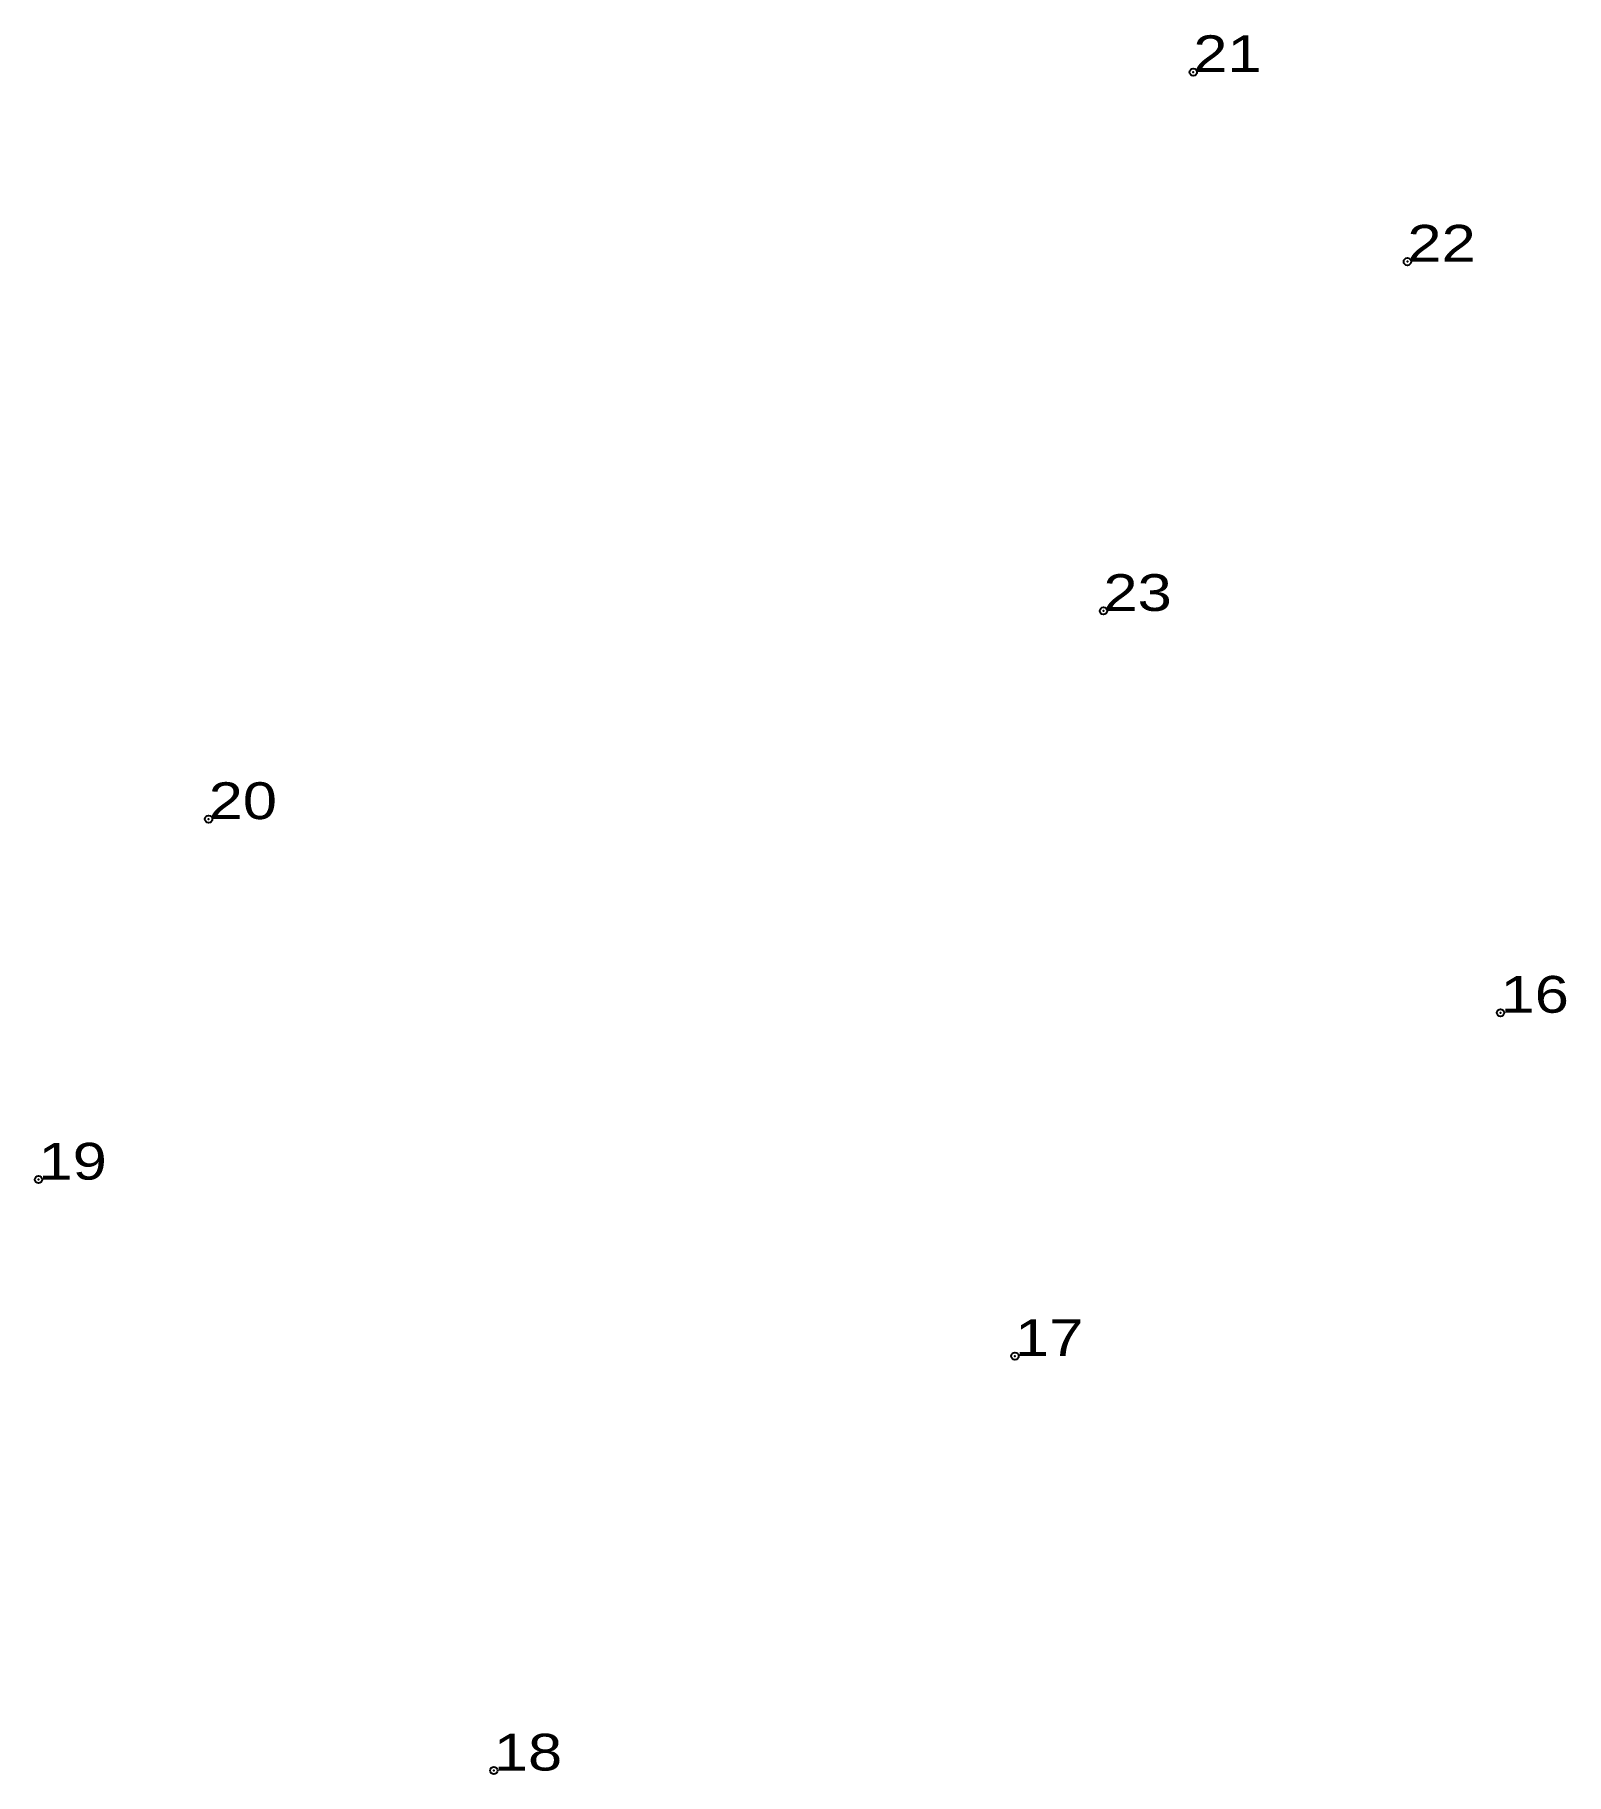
# Model space of a CAD drawing. Header units: metres. Extents: x 541977.6 to 542052.6, y 1836476.1 to 1836561.2.
import ezdxf

# ---------------------------------------------------------------- set-up
doc = ezdxf.new("R2010")
doc.units = ezdxf.units.M
doc.header["$LTSCALE"] = 0.72
doc.header["$PDMODE"] = 32
doc.header["$PDSIZE"] = 0.36
doc.layers.add('12', color=7, linetype='Continuous')
doc.layers.add('7', color=7, linetype='Continuous')

msp = doc.modelspace()

# ---------------------------------------------------------------- linework, layer by layer
at = {"layer": '7'}
for p in [(542034.34, 1836559.39), (542044.82, 1836550.11), (542029.94, 1836533.01), (541986.14, 1836522.82), (542049.38, 1836513.34), (541977.81, 1836505.17), (542025.61, 1836496.53), (542000.1, 1836476.24)]:
    msp.add_point(p, dxfattribs=at)

# ---------------------------------------------------------------- texts
at = {"layer": '12', "width": 1.25}
for s, p in [('21', (542034.34, 1836559.39)), ('22', (542044.82, 1836550.11)), ('23', (542029.94, 1836533.01)), ('20', (541986.14, 1836522.82)), ('16', (542049.38, 1836513.34)), ('19', (541977.81, 1836505.17)), ('17', (542025.61, 1836496.53)), ('18', (542000.1, 1836476.24))]:
    msp.add_text(s, height=1.8, dxfattribs=at).set_placement(p)

doc.saveas('drawing.dxf')
